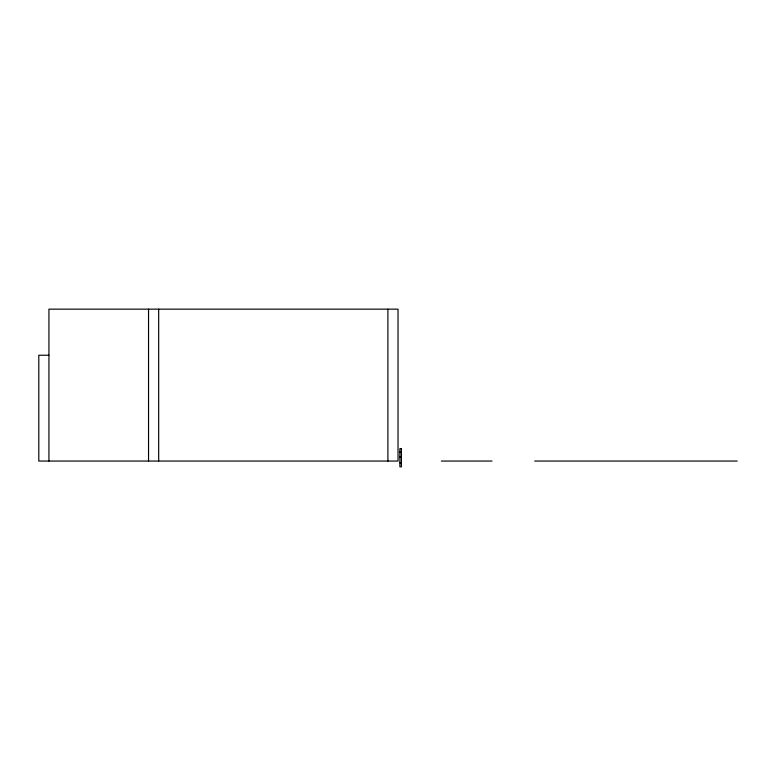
<?xml version="1.0" encoding="UTF-8"?>
<svg xmlns="http://www.w3.org/2000/svg" width="776" height="776" viewBox="0 0 776 776"><rect width="100%" height="100%" fill="white"/><g stroke="black" fill="none" stroke-linecap="round" stroke-linejoin="round"><path stroke-width="1.16" d="M48.927 355.233L38.8 355.233L38.8 461.051L398.03 461.051L398.03 309.149L48.927 309.149L48.927 461.051M399.882 452.059L401.405 452.059M399.882 456.977L401.405 456.977M441.369 461.051L492.003 461.051M534.664 461.051L737.2 461.051M399.882 462.787L401.405 462.787M387.903 309.149L387.903 461.051M158.673 309.149L158.673 461.051M148.546 309.149L148.546 461.051M401.405 448.654L399.882 448.654L399.882 466.851L401.405 466.851L401.405 448.654"/></g></svg>
